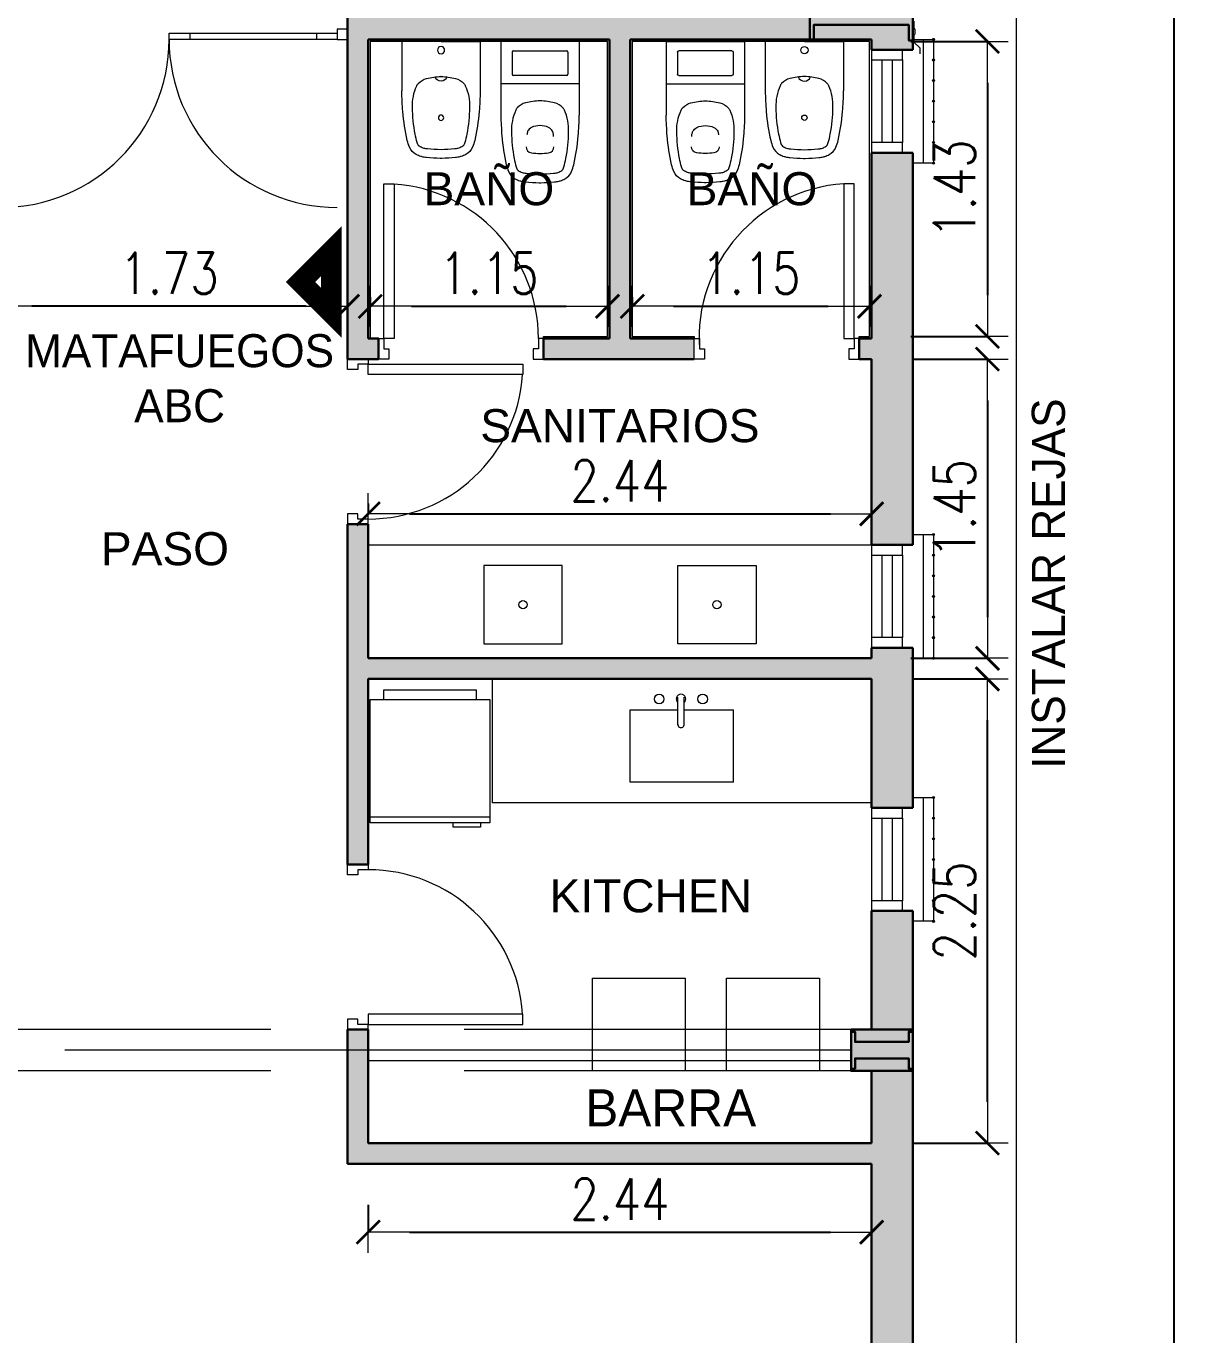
# Model space of a CAD drawing. Header units: millimetres. Extents: x 1972 to 5740, y 370 to 952.
# Drawn here: x 2722.18 to 2727.84, y 550.36 to 556.71 of the extents above; entities that cross this region are included whole.
import ezdxf

# ---------------------------------------------------------------- set-up
doc = ezdxf.new("R2010")
doc.units = ezdxf.units.MM
doc.header["$LTSCALE"] = 15
doc.linetypes.add('CENTER', pattern=[50.8, 31.75, -6.35, 6.35, -6.35])
doc.linetypes.add('DASHED2', pattern=[0.375, 0.25, -0.125])
for name, color, linetype, lineweight in [('000 ALE 00', 24, 'Continuous', 0), ('000 ALE 01', 1, 'Continuous', 9), ('000 ALE CARPINTERIAS', 32, 'Continuous', 9), ('000 ALE COTAS', 223, 'Continuous', 9), ('000 ALE HATCH MUROS', 252, 'Continuous', 0), ('000 ALE LINEA DE MODULOS', 74, 'CENTER', 0), ('000 ALE MUROS NUEVOS', 20, 'Continuous', 5), ('000 ALE TEXTO', 3, 'Continuous', 0), ('000 ALE TEXTO PLANO ARQ', 52, 'Continuous', 5), ('MUROS', 1, 'Continuous', 30), ('SOMBRAS', 95, 'Continuous', 18)]:
    doc.layers.add(name, color=color, linetype=linetype, lineweight=lineweight)
doc.layers.add('000 ALE MOB HATCH', color=8, linetype='Continuous', lineweight=0, true_color=0x808080)
doc.layers.add('000 ALE PROYECCIONES', color=253, linetype='DASHED2', lineweight=9, true_color=0xa8a8a8)
doc.styles.add('NGPTitulos100', font='arial.ttf', dxfattribs={"height": 0.5})
doc.styles.add('RR', font='ROMANS.shx', dxfattribs={"width": 0.8})
doc.dimstyles.new('ALE cota100', dxfattribs={"dimscale": 2, "dimtxt": 0.1, "dimasz": 0.1, "dimexe": 0, "dimexo": 0.1, "dimgap": 0.03, "dimtad": 1, "dimzin": 1, "dimdsep": 46, "dimtxsty": 'RR', "dimblk1": 'COTA_N', "dimblk2": 'COTA_N', "dimsah": 1, "dimcen": 0.09, "dimclrd": 256, "dimclre": 256, "dimclrt": 256, "dimadec": 0, "dimazin": 0, "dimtfac": 1, "dimtix": 1, "dimtmove": 0, "dimatfit": 3, "dimldrblk": 'COTA_N', "dimfxl": 1, "dimtolj": 1, "dimtzin": 0, "dimarcsym": 0})

# ---------------------------------------------------------------- blocks, each defined once
blk = doc.blocks.new('milp')
for p, q in [((-0.19, 0), (-0.19, -0.3581)), ((0.19, 0), (-0.19, 0)), ((0.19, 0), (0.19, -0.3581)), ((-0.135, -0.0523), (-0.135, -0.1585)), ((-0.1281, -0.0454), (0.1281, -0.0454)), ((0.135, -0.0523), (0.135, -0.1585)), ((0.1281, -0.1654), (-0.1281, -0.1654)), ((0.19, -0.205), (-0.19, -0.205)), ((-0.0001, -0.2881), (0.0001, -0.2881)), ((-0.0038, -0.685), (0.0039, -0.685))]:
    blk.add_line(p, q)
for centre, radius, start, end in [((-0.0158, 0.2091), 0.8523, 275.53148, 275.53148), ((0.0158, 0.2091), 0.8523, 264.46852, 264.46852), ((-0.1281, -0.0523), 0.00689, 90, 180), ((0.1281, -0.0523), 0.00689, 0, 90), ((-0.1281, -0.1585), 0.00689, 180, 270), ((0.1281, -0.1585), 0.00689, 270, 0), ((-0.0067, -0.5975), 0.3095, 88.7679, 88.7679), ((-0.0473, -0.3825), 0.0878, 105.16166, 136.12054), ((0.0067, -0.5975), 0.3095, 91.24919, 104.38522), ((-0.0067, -0.5975), 0.3095, 75.61478, 88.74869), ((0.0473, -0.3825), 0.0878, 43.87946, 74.83834), ((1.8278, -0.3132), 2.0183, 181.27513, 184.11429), ((0.0924, -0.4281), 0.2307, 155.65011, 182.46919), ((-0.0616, -0.3578), 0.0614, 150.81403, 156.1885), ((-0.087, -0.3436), 0.0322, 137.04608, 150.88647), ((0.087, -0.3436), 0.0322, 29.11353, 42.95392), ((0.0616, -0.3578), 0.0614, 23.8115, 29.18597), ((-0.0924, -0.4281), 0.2307, 357.53081, 24.34989), ((-1.8278, -0.3132), 2.0183, 355.88571, 358.72487), ((0.5191, -0.4381), 0.6571, 180, 191.35087), ((-0.0019, -0.4555), 0.0616, 160.94675, 177.34152), ((-0.0209, -0.4566), 0.0446, 116.98021, 151.6052), ((0, -0.5082), 0.1001, 90, 114.26178), ((0, -0.5082), 0.1001, 65.73822, 90), ((0.0209, -0.4566), 0.0446, 28.3948, 63.01979), ((0.0195, -0.4573), 0.0461, 8.8018, 28.26257), ((-0.5191, -0.4381), 0.6571, 348.64913, 0), ((0.9099, -0.3584), 1.0997, 185.19378, 192.56356), ((-0.0291, -0.461), 0.0948, 359.7388, 6.51956), ((-0.9099, -0.3584), 1.0997, 347.43644, 354.80622), ((0.4327, -0.4568), 0.5688, 191.21633, 195.46098), ((-0.0375, -0.5104), 0.03, 180, 261.92569), ((0, -0.2461), 0.297, 261.92568, 270), ((0, -0.2461), 0.297, 270, 278.07432), ((0.0375, -0.5104), 0.03, 278.07431, 0), ((-0.4327, -0.4568), 0.5688, 344.53902, 348.78367), ((0.0851, -0.5338), 0.2567, 194.3946, 202.27379), ((-0.0885, -0.6047), 0.0692, 202.48396, 242.94632), ((-0.0503, -0.5912), 0.0674, 194.81834, 203.00076), ((-0.0841, -0.6024), 0.032, 208.1129, 215.54661), ((-0.0885, -0.6047), 0.0272, 217.0799, 242.94632), ((-0.0551, -0.5427), 0.0975, 242.00049, 253.77432), ((0.0551, -0.5427), 0.0975, 286.22568, 297.99951), ((0.0885, -0.6047), 0.0272, 297.05368, 322.9201), ((0.0841, -0.6024), 0.032, 324.45339, 331.8871), ((0.0503, -0.5912), 0.0674, 336.99924, 345.18166), ((0.0885, -0.6047), 0.0692, 297.05368, 337.51604), ((-0.0851, -0.5338), 0.2567, 337.72621, 345.6054), ((-0.0582, -0.5524), 0.1295, 241.53491, 251.93107), ((-0.0684, -0.577), 0.103, 253.04832, 256.78122), ((-0.0439, -0.4681), 0.2146, 257.08087, 262.91769), ((-0.0439, -0.4681), 0.1726, 257.15377, 262.737), ((0.0158, 0.2091), 0.8943, 264.46852, 268.74509), ((0.0158, 0.2091), 0.8523, 264.50836, 268.93722), ((-0.0158, 0.2091), 0.8523, 271.06278, 275.49164), ((-0.0158, 0.2091), 0.8943, 271.26563, 275.53148), ((0.0439, -0.4681), 0.1726, 277.263, 282.84623), ((0.0439, -0.4681), 0.2146, 277.08231, 282.91913), ((0.0684, -0.577), 0.103, 283.21878, 286.95168), ((0.0582, -0.5524), 0.1295, 288.06893, 298.46509)]:
    blk.add_arc(centre, radius, start, end)
blk = doc.blocks.new('mbp')
for p, q in [((-0.19, 0), (-0.19, -0.24)), ((0, 0), (-0.19, 0)), ((0, 0), (0.19, 0)), ((0.19, 0), (0.19, -0.24)), ((-0.0001, -0.17), (0.0001, -0.17)), ((-0.0038, -0.5669), (0.0039, -0.5669))]:
    blk.add_line(p, q)
for centre, radius in [((0, -0.0425), 0.0175), ((0, -0.37), 0.013)]:
    blk.add_circle(centre, radius)
for centre, radius, start, end in [((-0.0158, 0.3271), 0.8523, 275.53148, 275.53148), ((0.0158, 0.3271), 0.8523, 264.46852, 264.46852), ((-0.0067, -0.4795), 0.3095, 88.7679, 88.7679), ((-0.0473, -0.2644), 0.0878, 105.16166, 136.12054), ((0.0067, -0.4795), 0.3095, 91.24919, 104.38522), ((0, -0.16), 0.0325, 201.89267, 338.10733), ((-0.0067, -0.4795), 0.3095, 75.61478, 88.74869), ((0.0473, -0.2644), 0.0878, 43.87946, 74.83834), ((1.8278, -0.1951), 2.0183, 181.27513, 184.11429), ((0.0924, -0.3101), 0.2307, 155.65011, 182.46919), ((-0.0616, -0.2397), 0.0614, 150.81403, 156.1885), ((-0.087, -0.2255), 0.0322, 137.04608, 150.88647), ((0.087, -0.2255), 0.0322, 29.11353, 42.95392), ((0.0616, -0.2397), 0.0614, 23.8115, 29.18597), ((-0.0924, -0.3101), 0.2307, 357.53081, 24.34989), ((-1.8278, -0.1951), 2.0183, 355.88571, 358.72487), ((0.0582, -0.4344), 0.1295, 279.56099, 279.56099), ((0.9099, -0.2403), 1.0997, 185.19378, 192.56356), ((0.5191, -0.32), 0.6571, 180, 191.35087), ((-0.5191, -0.32), 0.6571, 348.64913, 0), ((-0.9099, -0.2403), 1.0997, 347.43644, 354.80622), ((0.0851, -0.4157), 0.2567, 194.3946, 202.27379), ((0.4327, -0.3387), 0.5688, 191.21633, 195.46098), ((-0.0503, -0.4731), 0.0674, 194.81834, 203.00076), ((-0.0841, -0.4843), 0.032, 208.1129, 215.54661), ((-0.0885, -0.4866), 0.0272, 217.0799, 242.94632), ((0.0885, -0.4866), 0.0272, 297.05368, 322.9201), ((0.0841, -0.4843), 0.032, 324.45339, 331.8871), ((0.0503, -0.4731), 0.0674, 336.99924, 345.18166), ((-0.4327, -0.3387), 0.5688, 344.53902, 348.78367), ((-0.0851, -0.4157), 0.2567, 337.72621, 345.6054), ((-0.0885, -0.4866), 0.0692, 202.48396, 242.94632), ((-0.0582, -0.4344), 0.1295, 241.53491, 251.93107), ((-0.0551, -0.4247), 0.0975, 242.00049, 253.77432), ((-0.0684, -0.4589), 0.103, 253.04832, 256.78122), ((-0.0439, -0.35), 0.2146, 257.08087, 262.91769), ((-0.0439, -0.35), 0.1726, 257.15377, 262.737), ((0.0158, 0.3271), 0.8943, 264.46852, 268.74509), ((0.0158, 0.3271), 0.8523, 264.50836, 268.93722), ((-0.0158, 0.3271), 0.8523, 271.06278, 275.49164), ((-0.0158, 0.3271), 0.8943, 271.26563, 275.53148), ((0.0439, -0.35), 0.1726, 277.263, 282.84623), ((0.0439, -0.35), 0.2146, 277.08231, 282.91913), ((0.0551, -0.4247), 0.0975, 286.22568, 297.99951), ((0.0684, -0.4589), 0.103, 283.21878, 286.95168), ((0.0582, -0.4344), 0.1295, 288.06893, 298.46509), ((0.0885, -0.4866), 0.0692, 297.05368, 337.51604)]:
    blk.add_arc(centre, radius, start, end)
blk = doc.blocks.new('heladera')
for p, q in [((0.07, 0.65), (0.07, 0.7)), ((0.07, 0.7), (0.56, 0.7)), ((0.56, 0.7), (0.56, 0.65)), ((0, 0.65), (0, 0)), ((0.63, 0.65), (0, 0.65)), ((0.63, 0), (0.63, 0.65)), ((0, 0.03), (0.63, 0.03)), ((0, 0), (0.63, 0)), ((0.0493, -0.0004), (0.0493, -0.0218)), ((0.0493, -0.0218), (0.1945, -0.0218)), ((0.1945, -0.0218), (0.1945, -0.0004))]:
    blk.add_line(p, q)
blk = doc.blocks.new('COTA_N')
for p, q in [((0, 0.5), (0, -0.5)), ((-1, 0), (0, 0))]:
    blk.add_line(p, q)
at = {"const_width": 0.065}
blk.add_lwpolyline([(0.141, 0.141), (0.283, 0.283), (0, 0), (-0.141, -0.141), (-0.283, -0.283)], dxfattribs=at)
blk = doc.blocks.new('*D86')
at = {"layer": '000 ALE COTAS', "lineweight": -2, "transparency": 16777216}
for p, q in [((2723.8332, 554.3929), (2723.8332, 554.3431)), ((2726.2732, 554.3929), (2726.2732, 554.3431)), ((2724.0332, 554.3431), (2726.0732, 554.3431))]:
    blk.add_line(p, q, dxfattribs=at)
at = {"layer": 'Defpoints', "color": 0, "transparency": 16777216}
for p in [(2726.2732, 554.3431), (2723.8332, 554.1929), (2726.2732, 554.1929)]:
    blk.add_point(p, dxfattribs=at)
at = {"layer": '000 ALE COTAS', "lineweight": -2, "transparency": 16777216, "xscale": 0.2, "yscale": 0.2, "zscale": 0.2, "rotation": 180}
blk.add_blockref('COTA_N', (2723.8332, 554.3431), dxfattribs=at)
at = {"layer": '000 ALE COTAS', "lineweight": -2, "transparency": 16777216, "xscale": 0.2, "yscale": 0.2, "zscale": 0.2}
blk.add_blockref('COTA_N', (2726.2732, 554.3431), dxfattribs=at)
at = {"layer": '000 ALE COTAS', "transparency": 16777216, "insert": (2725.0532, 554.5031), "char_height": 0.2, "attachment_point": 5, "style": 'RR'}
blk.add_mtext('\\A1;2.44', dxfattribs=at)
blk = doc.blocks.new('*D87')
at = {"layer": '000 ALE COTAS', "lineweight": -2, "transparency": 16777216}
for p, q in [((2722.0032, 555.3989), (2722.0032, 555.349)), ((2723.7332, 555.3989), (2723.7332, 555.349)), ((2723.5332, 555.349), (2722.2032, 555.349))]:
    blk.add_line(p, q, dxfattribs=at)
at = {"layer": 'Defpoints', "color": 0, "transparency": 16777216}
for p in [(2722.0032, 555.349), (2722.0032, 555.1989), (2723.7332, 555.1989)]:
    blk.add_point(p, dxfattribs=at)
at = {"layer": '000 ALE COTAS', "lineweight": -2, "transparency": 16777216, "xscale": 0.2, "yscale": 0.2, "zscale": 0.2, "rotation": 180}
blk.add_blockref('COTA_N', (2722.0032, 555.349), dxfattribs=at)
at = {"layer": '000 ALE COTAS', "lineweight": -2, "transparency": 16777216, "xscale": 0.2, "yscale": 0.2, "zscale": 0.2}
blk.add_blockref('COTA_N', (2723.7332, 555.349), dxfattribs=at)
at = {"layer": '000 ALE COTAS', "transparency": 16777216, "insert": (2722.8682, 555.509), "char_height": 0.2, "attachment_point": 5, "style": 'RR'}
blk.add_mtext('\\A1;1.73', dxfattribs=at)
blk = doc.blocks.new('*D98')
at = {"layer": '000 ALE COTAS', "lineweight": -2, "transparency": 16777216}
for p, q in [((2723.8332, 550.9929), (2723.8332, 550.8612)), ((2726.2732, 550.9929), (2726.2732, 550.8612)), ((2724.0332, 550.8612), (2726.0732, 550.8612))]:
    blk.add_line(p, q, dxfattribs=at)
at = {"layer": 'Defpoints', "color": 0, "transparency": 16777216}
for p in [(2723.8332, 551.1929), (2726.2732, 551.1929), (2726.2732, 550.8612)]:
    blk.add_point(p, dxfattribs=at)
at = {"layer": '000 ALE COTAS', "lineweight": -2, "transparency": 16777216, "xscale": 0.2, "yscale": 0.2, "zscale": 0.2, "rotation": 180}
blk.add_blockref('COTA_N', (2723.8332, 550.8612), dxfattribs=at)
at = {"layer": '000 ALE COTAS', "lineweight": -2, "transparency": 16777216, "xscale": 0.2, "yscale": 0.2, "zscale": 0.2}
blk.add_blockref('COTA_N', (2726.2732, 550.8612), dxfattribs=at)
at = {"layer": '000 ALE COTAS', "transparency": 16777216, "insert": (2725.0532, 551.0212), "char_height": 0.2, "attachment_point": 5, "style": 'RR'}
blk.add_mtext('\\A1;2.44', dxfattribs=at)
blk = doc.blocks.new('*D314')
at = {"layer": '000 ALE COTAS', "lineweight": -2, "transparency": 16777216}
for p, q in [((2725.1132, 555.3929), (2725.1132, 555.349)), ((2726.2632, 555.3929), (2726.2632, 555.349)), ((2725.3132, 555.349), (2726.0632, 555.349))]:
    blk.add_line(p, q, dxfattribs=at)
at = {"layer": 'Defpoints', "color": 0, "transparency": 16777216}
for p in [(2726.2632, 555.349), (2725.1132, 555.1929), (2726.2632, 555.1929)]:
    blk.add_point(p, dxfattribs=at)
at = {"layer": '000 ALE COTAS', "lineweight": -2, "transparency": 16777216, "xscale": 0.2, "yscale": 0.2, "zscale": 0.2, "rotation": 180}
blk.add_blockref('COTA_N', (2725.1132, 555.349), dxfattribs=at)
at = {"layer": '000 ALE COTAS', "lineweight": -2, "transparency": 16777216, "xscale": 0.2, "yscale": 0.2, "zscale": 0.2}
blk.add_blockref('COTA_N', (2726.2632, 555.349), dxfattribs=at)
at = {"layer": '000 ALE COTAS', "transparency": 16777216, "insert": (2725.6882, 555.509), "char_height": 0.2, "attachment_point": 5, "style": 'RR'}
blk.add_mtext('\\A1;1.15', dxfattribs=at)
blk = doc.blocks.new('*D315')
at = {"layer": '000 ALE COTAS', "lineweight": -2, "transparency": 16777216}
for p, q in [((2723.8432, 555.3929), (2723.8432, 555.349)), ((2724.9932, 555.3929), (2724.9932, 555.349)), ((2724.0432, 555.349), (2724.7932, 555.349))]:
    blk.add_line(p, q, dxfattribs=at)
at = {"layer": 'Defpoints', "color": 0, "transparency": 16777216}
for p in [(2724.9932, 555.349), (2723.8432, 555.1929), (2724.9932, 555.1929)]:
    blk.add_point(p, dxfattribs=at)
at = {"layer": '000 ALE COTAS', "lineweight": -2, "transparency": 16777216, "xscale": 0.2, "yscale": 0.2, "zscale": 0.2, "rotation": 180}
blk.add_blockref('COTA_N', (2723.8432, 555.349), dxfattribs=at)
at = {"layer": '000 ALE COTAS', "lineweight": -2, "transparency": 16777216, "xscale": 0.2, "yscale": 0.2, "zscale": 0.2}
blk.add_blockref('COTA_N', (2724.9932, 555.349), dxfattribs=at)
at = {"layer": '000 ALE COTAS', "transparency": 16777216, "insert": (2724.4182, 555.509), "char_height": 0.2, "attachment_point": 5, "style": 'RR'}
blk.add_mtext('\\A1;1.15', dxfattribs=at)
blk = doc.blocks.new('*D316')
at = {"layer": '000 ALE COTAS', "lineweight": -2, "transparency": 16777216}
for p, q in [((2726.4632, 556.6329), (2726.8344, 556.6329)), ((2726.8344, 556.4329), (2726.8344, 555.4029)), ((2726.4632, 555.2029), (2726.8344, 555.2029))]:
    blk.add_line(p, q, dxfattribs=at)
at = {"layer": 'Defpoints', "color": 0, "transparency": 16777216}
for p in [(2726.2632, 556.6329), (2726.2632, 555.2029), (2726.8344, 555.2029)]:
    blk.add_point(p, dxfattribs=at)
at = {"layer": '000 ALE COTAS', "lineweight": -2, "transparency": 16777216, "xscale": 0.2, "yscale": 0.2, "zscale": 0.2}
for p, rotation in [((2726.8344, 556.6329), 90), ((2726.8344, 555.2029), 270)]:
    blk.add_blockref('COTA_N', p, dxfattribs=dict(at, rotation=rotation))
at = {"layer": '000 ALE COTAS', "transparency": 16777216, "insert": (2726.6744, 555.9179), "char_height": 0.2, "attachment_point": 5, "rotation": 90, "style": 'RR'}
blk.add_mtext('\\A1;1.43', dxfattribs=at)
blk = doc.blocks.new('*D317')
at = {"layer": '000 ALE COTAS', "lineweight": -2, "transparency": 16777216}
for p, q in [((2726.4732, 555.0929), (2726.8344, 555.0929)), ((2726.8344, 554.8929), (2726.8344, 553.8429)), ((2726.4632, 553.6429), (2726.8344, 553.6429))]:
    blk.add_line(p, q, dxfattribs=at)
at = {"layer": 'Defpoints', "color": 0, "transparency": 16777216}
for p in [(2726.2732, 555.0929), (2726.2632, 553.6429), (2726.8344, 553.6429)]:
    blk.add_point(p, dxfattribs=at)
at = {"layer": '000 ALE COTAS', "lineweight": -2, "transparency": 16777216, "xscale": 0.2, "yscale": 0.2, "zscale": 0.2}
for p, rotation in [((2726.8344, 555.0929), 90), ((2726.8344, 553.6429), 270)]:
    blk.add_blockref('COTA_N', p, dxfattribs=dict(at, rotation=rotation))
at = {"layer": '000 ALE COTAS', "transparency": 16777216, "insert": (2726.6744, 554.3679), "char_height": 0.2, "attachment_point": 5, "rotation": 90, "style": 'RR'}
blk.add_mtext('\\A1;1.45', dxfattribs=at)
blk = doc.blocks.new('*D318')
at = {"layer": '000 ALE COTAS', "lineweight": -2, "transparency": 16777216}
for p, q in [((2726.4732, 553.5429), (2726.8344, 553.5429)), ((2726.8344, 551.4929), (2726.8344, 553.3429)), ((2726.4732, 551.2929), (2726.8344, 551.2929))]:
    blk.add_line(p, q, dxfattribs=at)
at = {"layer": 'Defpoints', "color": 0, "transparency": 16777216}
for p in [(2726.2732, 553.5429), (2726.8344, 553.5429), (2726.2732, 551.2929)]:
    blk.add_point(p, dxfattribs=at)
at = {"layer": '000 ALE COTAS', "lineweight": -2, "transparency": 16777216, "xscale": 0.2, "yscale": 0.2, "zscale": 0.2}
for p, rotation in [((2726.8344, 553.5429), 90), ((2726.8344, 551.2929), 270)]:
    blk.add_blockref('COTA_N', p, dxfattribs=dict(at, rotation=rotation))
at = {"layer": '000 ALE COTAS', "transparency": 16777216, "insert": (2726.6744, 552.4179), "char_height": 0.2, "attachment_point": 5, "rotation": 90, "style": 'RR'}
blk.add_mtext('\\A1;2.25', dxfattribs=at)
blk = doc.blocks.new('*D325')
at = {"layer": '000 ALE COTAS', "lineweight": -2, "transparency": 16777216}
for p, q in [((2727.1732, 611.6429), (2727.7396, 611.6429)), ((2727.7396, 531.8429), (2727.7396, 611.4429)), ((2727.1732, 531.6429), (2727.7396, 531.6429))]:
    blk.add_line(p, q, dxfattribs=at)
at = {"layer": 'Defpoints', "color": 0, "transparency": 16777216}
for p in [(2726.9732, 611.6429), (2727.7396, 611.6429), (2726.9732, 531.6429)]:
    blk.add_point(p, dxfattribs=at)
at = {"layer": '000 ALE COTAS', "lineweight": -2, "transparency": 16777216, "xscale": 0.2, "yscale": 0.2, "zscale": 0.2}
for p, rotation in [((2727.7396, 611.6429), 90), ((2727.7396, 531.6429), 270)]:
    blk.add_blockref('COTA_N', p, dxfattribs=dict(at, rotation=rotation))
at = {"layer": '000 ALE COTAS', "transparency": 16777216, "insert": (2727.5796, 571.6429), "char_height": 0.2, "attachment_point": 5, "rotation": 90, "style": 'RR'}
blk.add_mtext('\\A1;80.00', dxfattribs=at)

msp = doc.modelspace()

# ---------------------------------------------------------------- hatches: boundary and pattern name
at = {"layer": '000 ALE HATCH MUROS', "transparency": 33554687}
h = msp.add_hatch(color=256, dxfattribs=at)
h.dxf.hatch_style = 1
h.paths.add_polyline_path([(2723.88324, 555.09292), (2723.73324, 555.09292), (2723.73324, 556.84292), (2725.97285, 556.84292), (2725.97285, 556.84792), (2725.99285, 556.84792), (2725.99285, 556.77792), (2726.45324, 556.77792), (2726.45324, 556.84792), (2726.47324, 556.84792), (2726.47324, 556.59292), (2726.27324, 556.59292), (2726.27324, 556.64292), (2725.10324, 556.64292), (2725.10324, 555.19292), (2725.41324, 555.19292), (2725.41324, 555.09292), (2724.68324, 555.09292), (2724.68324, 555.19292), (2725.00324, 555.19292), (2725.00324, 556.64292), (2723.83324, 556.64292), (2723.83324, 555.19292), (2723.88324, 555.19292)])
h = msp.add_hatch(color=256, dxfattribs=at)
h.dxf.hatch_style = 1
h.paths.add_polyline_path([(2726.47324, 556.09292), (2726.27324, 556.09292), (2726.27324, 555.19292), (2726.21324, 555.19292), (2726.21324, 555.09292), (2726.27324, 555.09292), (2726.27324, 554.19292), (2726.47324, 554.19292)])
h = msp.add_hatch(color=256, dxfattribs=at)
h.dxf.hatch_style = 1
h.paths.add_polyline_path([(2726.47324, 553.69292), (2726.27324, 553.69292), (2726.27324, 553.64292), (2723.83324, 553.64292), (2723.83324, 554.29292), (2723.73324, 554.29292), (2723.73324, 552.64292), (2723.83324, 552.64292), (2723.83324, 553.54292), (2726.27324, 553.54292), (2726.27324, 552.91792), (2726.47324, 552.91792)])
h = msp.add_hatch(color=256, dxfattribs=at)
h.dxf.hatch_style = 1
h.paths.add_polyline_path([(2723.73324, 551.84292), (2723.83324, 551.84292), (2723.83324, 551.29292), (2726.27324, 551.29292), (2726.27324, 551.64292), (2726.17324, 551.64292), (2726.17324, 551.84292), (2726.27324, 551.84292), (2726.27324, 552.41792), (2726.47324, 552.41792), (2726.47324, 546.67292), (2725.41324, 546.67292), (2725.41324, 546.87292), (2726.27324, 546.87292), (2726.27324, 551.19292), (2723.73324, 551.19292)])

# ---------------------------------------------------------------- linework, layer by layer
at = {"layer": '000 ALE 00'}
msp.add_lwpolyline([(2726.47824, 556.7305), (2726.47824, 556.6965), (2726.48324, 556.6915), (2726.48324, 556.6675), (2726.47824, 556.6625), (2726.47824, 556.63), (2726.50624, 556.602), (2726.50624, 556.572)], dxfattribs=at)
at = {"layer": '000 ALE 01'}
for p, q in [((2723.88324, 555.09292), (2723.88324, 555.19292)), ((2724.68324, 555.09292), (2724.68324, 555.19292)), ((2725.41324, 555.09292), (2725.41324, 555.19292)), ((2726.21324, 555.09292), (2726.21324, 555.19292)), ((2723.73324, 555.09292), (2723.83324, 555.09292)), ((2723.73324, 554.29292), (2723.83324, 554.29292)), ((2723.83324, 551.69292), (2726.17324, 551.69292))]:
    msp.add_line(p, q, dxfattribs=at)
for points in [[(2725.36977, 552.09292), (2725.36977, 551.64292), (2724.91977, 551.64292), (2724.91977, 552.09292)], [(2726.01977, 552.09292), (2726.01977, 551.64292), (2725.56977, 551.64292), (2725.56977, 552.09292)]]:
    msp.add_lwpolyline(points, close=True, dxfattribs=at)
at = {"layer": '000 ALE CARPINTERIAS'}
for p, q in [((2726.97324, 582.34292), (2726.97324, 546.17292)), ((2722.96824, 556.67292), (2722.96824, 556.64292)), ((2723.58324, 556.67292), (2723.58324, 556.64292)), ((2723.73324, 556.69292), (2723.68324, 556.69292)), ((2723.68324, 556.69292), (2723.68324, 556.64292)), ((2723.68324, 556.64292), (2723.73324, 556.64292)), ((2726.26324, 556.63292), (2725.11324, 556.63292)), ((2725.11324, 556.63292), (2725.11324, 555.20292)), ((2726.26324, 555.20292), (2726.26324, 556.63292)), ((2726.42324, 556.54292), (2726.42324, 556.59292)), ((2726.27324, 556.54292), (2726.32324, 556.54292)), ((2726.32324, 556.54292), (2726.42324, 556.54292)), ((2726.42324, 556.14292), (2726.27324, 556.14292)), ((2726.42324, 556.09292), (2726.42324, 556.14292)), ((2723.88324, 555.19292), (2723.90824, 555.19292)), ((2723.90824, 555.19292), (2723.90824, 555.14292)), ((2724.68324, 555.19292), (2724.65824, 555.19292)), ((2724.65824, 555.19292), (2724.65824, 555.14292)), ((2724.68324, 555.19292), (2724.68324, 555.20292)), ((2724.68324, 555.20292), (2724.99324, 555.20292)), ((2725.11324, 555.20292), (2725.41324, 555.20292)), ((2725.41324, 555.20292), (2725.41324, 555.19292)), ((2725.41324, 555.19292), (2725.43824, 555.19292)), ((2725.43824, 555.19292), (2725.43824, 555.14292)), ((2726.21324, 555.19292), (2726.18824, 555.19292)), ((2726.18824, 555.19292), (2726.18824, 555.14292)), ((2726.21324, 555.19292), (2726.21324, 555.20292)), ((2726.21324, 555.20292), (2726.26324, 555.20292)), ((2723.90824, 555.14292), (2723.93324, 555.14292)), ((2723.93324, 555.14292), (2723.93324, 555.09292)), ((2724.65824, 555.14292), (2724.63324, 555.14292)), ((2724.63324, 555.14292), (2724.63324, 555.09292)), ((2725.43824, 555.14292), (2725.46324, 555.14292)), ((2725.46324, 555.14292), (2725.46324, 555.09292)), ((2726.18824, 555.14292), (2726.16324, 555.14292)), ((2726.16324, 555.14292), (2726.16324, 555.09292)), ((2723.73324, 555.04292), (2723.73324, 555.09292)), ((2723.83324, 555.06792), (2723.78324, 555.06792)), ((2723.78324, 555.06792), (2723.78324, 555.04292)), ((2723.83324, 555.09292), (2723.83324, 555.06792)), ((2723.93324, 555.09292), (2723.88324, 555.09292)), ((2724.63324, 555.09292), (2724.68324, 555.09292)), ((2725.46324, 555.09292), (2725.41324, 555.09292)), ((2726.16324, 555.09292), (2726.21324, 555.09292)), ((2723.78324, 555.04292), (2723.73324, 555.04292)), ((2723.78324, 554.34292), (2723.73324, 554.34292)), ((2723.73324, 554.34292), (2723.73324, 554.29292)), ((2723.78324, 554.31792), (2723.78324, 554.34292)), ((2723.83324, 554.31792), (2723.78324, 554.31792)), ((2723.83324, 554.29292), (2723.83324, 554.31792)), ((2726.42324, 554.14292), (2726.42324, 554.19292)), ((2726.27324, 554.14292), (2726.32324, 554.14292)), ((2726.32324, 554.14292), (2726.42324, 554.14292)), ((2726.42324, 553.74292), (2726.27324, 553.74292)), ((2726.42324, 553.69292), (2726.42324, 553.74292)), ((2724.43324, 553.54292), (2724.43324, 552.94292)), ((2725.3341, 553.32036), (2725.3341, 553.4548)), ((2725.3641, 553.31998), (2725.3641, 553.4548)), ((2725.10324, 553.04292), (2725.10324, 553.39292)), ((2725.10324, 553.39292), (2725.3341, 553.39292)), ((2725.3641, 553.39292), (2725.60324, 553.39292)), ((2725.60324, 553.04292), (2725.60324, 553.39292)), ((2725.60324, 553.04292), (2725.10324, 553.04292)), ((2726.27324, 552.94292), (2724.43324, 552.94292)), ((2726.42324, 552.86792), (2726.42324, 552.91792)), ((2726.27324, 552.86792), (2726.32324, 552.86792)), ((2726.32324, 552.86792), (2726.42324, 552.86792)), ((2723.73324, 552.59292), (2723.73324, 552.64292)), ((2723.83324, 552.64292), (2723.83324, 552.61792)), ((2723.78324, 552.59292), (2723.73324, 552.59292)), ((2723.83324, 552.61792), (2723.78324, 552.61792)), ((2723.78324, 552.61792), (2723.78324, 552.59292)), ((2726.42324, 552.46792), (2726.27324, 552.46792)), ((2726.42324, 552.41792), (2726.42324, 552.46792)), ((2723.78324, 551.89292), (2723.73324, 551.89292)), ((2723.73324, 551.89292), (2723.73324, 551.84292)), ((2723.78324, 551.86792), (2723.78324, 551.89292)), ((2723.83324, 551.86792), (2723.78324, 551.86792)), ((2723.83324, 551.84292), (2723.83324, 551.86792))]:
    msp.add_line(p, q, dxfattribs=at)
for points in [[(2722.86824, 556.67292), (2723.68324, 556.67292), (2723.68324, 556.64292), (2722.86824, 556.64292), (2722.86824, 556.67292)], [(2726.47324, 556.59292), (2726.47324, 556.64292), (2726.52324, 556.64292), (2726.52324, 556.04292), (2726.47324, 556.04292), (2726.47324, 556.09292)], [(2724.99324, 555.20292), (2724.99324, 556.63292), (2723.84324, 556.63292), (2723.84324, 555.19292)], [(2726.27324, 556.59292), (2726.27324, 556.14292)], [(2726.32324, 556.54292), (2726.32324, 556.14292)], [(2726.37324, 556.54292), (2726.37324, 556.14292)], [(2726.42324, 556.54292), (2726.42324, 556.14292)], [(2726.27324, 556.14292), (2726.27324, 556.09292)], [(2723.90824, 555.19292), (2723.90824, 555.94292), (2723.95824, 555.94292), (2723.95824, 555.19292), (2723.90824, 555.19292)], [(2726.18824, 555.19292), (2726.18824, 555.94292), (2726.13824, 555.94292), (2726.13824, 555.19292), (2726.18824, 555.19292)], [(2723.83324, 555.06792), (2724.58324, 555.06792), (2724.58324, 555.01792), (2723.83324, 555.01792), (2723.83324, 555.06792)], [(2726.47324, 554.19292), (2726.47324, 554.24292), (2726.52324, 554.24292), (2726.52324, 553.64292), (2726.47324, 553.64292), (2726.47324, 553.69292)], [(2723.83324, 554.19292), (2726.27324, 554.19292)], [(2726.27324, 554.19292), (2726.27324, 553.74292)], [(2726.32324, 554.14292), (2726.32324, 553.74292)], [(2726.37324, 554.14292), (2726.37324, 553.74292)], [(2726.42324, 554.14292), (2726.42324, 553.74292)], [(2726.27324, 553.74292), (2726.27324, 553.69292)], [(2726.47324, 552.91792), (2726.47324, 552.96792), (2726.52324, 552.96792), (2726.52324, 552.36792), (2726.47324, 552.36792), (2726.47324, 552.41792)], [(2726.27324, 552.91792), (2726.27324, 552.46792)], [(2726.32324, 552.86792), (2726.32324, 552.46792)], [(2726.37324, 552.86792), (2726.37324, 552.46792)], [(2726.42324, 552.86792), (2726.42324, 552.46792)], [(2726.27324, 552.46792), (2726.27324, 552.41792)], [(2723.83324, 551.86792), (2724.58324, 551.86792), (2724.58324, 551.91792), (2723.83324, 551.91792), (2723.83324, 551.86792)]]:
    msp.add_lwpolyline(points, dxfattribs=at)
for points in [[(2724.77324, 554.09292), (2724.39324, 554.09292), (2724.39324, 553.71292), (2724.77324, 553.71292)], [(2725.33324, 554.09292), (2725.71324, 554.09292), (2725.71324, 553.71292), (2725.33324, 553.71292)]]:
    msp.add_lwpolyline(points, close=True, dxfattribs=at)
for centre, radius in [((2724.58324, 553.90292), 0.02), ((2725.52324, 553.90292), 0.02), ((2725.2434, 553.44542), 0.02313), ((2725.45426, 553.44542), 0.02313)]:
    msp.add_circle(centre, radius, dxfattribs=at)
for centre, radius, start, end in [((2722.05324, 556.64292), 0.815, 270, 0), ((2723.68324, 556.64292), 0.815, 180, 270), ((2723.90824, 555.19292), 0.75, 360, 86.177446), ((2726.18824, 555.19292), 0.75166, 93.814075, 183.814075), ((2723.83324, 555.06792), 0.75, 270, 356.177446), ((2725.3491, 553.44542), 0.02313, 310.423777, 229.576223), ((2725.34912, 553.32219), 0.01514, 173.069773, 8.389761), ((2723.83324, 551.86792), 0.75, 3.822554, 90)]:
    msp.add_arc(centre, radius, start, end, dxfattribs=at)
at = {"layer": '000 ALE LINEA DE MODULOS', "ltscale": 0.008}
msp.add_line((2726.97324, 611.64292), (2726.97324, 531.64292), dxfattribs=at)
msp.add_lwpolyline([(2726.17324, 551.74292), (2719.17324, 551.74292)], dxfattribs=at)
at = {"layer": '000 ALE MOB HATCH', "color": 1, "true_color": 0xfe0101, "const_width": 0.1}
msp.add_lwpolyline([(2723.65503, 555.31701), (2723.65503, 555.61701), (2723.50503, 555.46701)], close=True, dxfattribs=at)
at = {"layer": '000 ALE MUROS NUEVOS'}
for p, q in [((2726.47324, 556.64292), (2726.57324, 556.64292)), ((2726.57324, 556.64292), (2726.57324, 556.04292)), ((2726.57324, 556.04292), (2726.4672, 556.04292)), ((2726.47324, 554.24292), (2726.57324, 554.24292)), ((2726.57324, 554.24292), (2726.57324, 553.64292)), ((2726.57324, 553.64292), (2726.4672, 553.64292)), ((2726.47324, 552.96792), (2726.57324, 552.96792)), ((2726.57324, 552.96792), (2726.57324, 552.36792)), ((2726.57324, 552.36792), (2726.4672, 552.36792))]:
    msp.add_line(p, q, dxfattribs=at)
for centre in [(2726.57324, 556.64292), (2726.57324, 556.54292), (2726.57324, 556.44292), (2726.57324, 556.34292), (2726.57324, 556.24292), (2726.57324, 556.14292), (2726.57324, 556.04292), (2726.57324, 554.24292), (2726.57324, 554.14292), (2726.57324, 554.04292), (2726.57324, 553.94292), (2726.57324, 553.84292), (2726.57324, 553.74292), (2726.57324, 553.64292), (2726.57324, 552.96792), (2726.57324, 552.86792), (2726.57324, 552.76792), (2726.57324, 552.66792), (2726.57324, 552.56792), (2726.57324, 552.46792), (2726.57324, 552.36792)]:
    msp.add_circle(centre, 0.005, dxfattribs=at)
at = {"layer": '000 ALE PROYECCIONES', "ltscale": 0.5}
for points in [[(2726.17324, 551.84292), (2719.17324, 551.84292)], [(2726.17324, 551.64292), (2719.17324, 551.64292)]]:
    msp.add_lwpolyline(points, dxfattribs=at)
at = {"layer": 'MUROS', "linetype": 'Continuous', "ltscale": 0.001}
for p, q in [((2725.00324, 556.64292), (2723.83324, 556.64292)), ((2725.00324, 556.64292), (2725.00324, 555.19292)), ((2726.27324, 556.64292), (2725.10324, 556.64292)), ((2726.47324, 556.64292), (2726.47324, 556.59292)), ((2726.47324, 556.09292), (2726.47324, 554.19292)), ((2725.00324, 555.19292), (2724.68324, 555.19292)), ((2724.68324, 555.19292), (2724.68324, 555.09292)), ((2725.41324, 555.19292), (2725.10324, 555.19292)), ((2726.27324, 555.19292), (2726.21324, 555.19292)), ((2726.21324, 555.19292), (2726.21324, 555.09292)), ((2724.68324, 555.09292), (2725.41324, 555.09292)), ((2726.21324, 555.09292), (2726.27324, 555.09292)), ((2726.47324, 553.64292), (2726.47324, 553.69292)), ((2726.47324, 553.69292), (2726.47324, 552.91792)), ((2726.27324, 553.64292), (2723.83324, 553.64292)), ((2723.73324, 552.64292), (2723.83324, 552.64292)), ((2726.47324, 552.41792), (2726.47324, 546.67292)), ((2726.47324, 552.36792), (2726.47324, 552.41792)), ((2723.73324, 551.84292), (2723.73324, 551.19292)), ((2723.73324, 551.84292), (2723.83324, 551.84292)), ((2723.73324, 551.19292), (2726.27324, 551.19292))]:
    msp.add_line(p, q, dxfattribs=at)
at = {"layer": 'MUROS'}
for p, q in [((2723.83324, 554.29292), (2723.73324, 554.29292)), ((2723.83324, 553.64292), (2723.83324, 554.29292)), ((2726.27324, 551.29292), (2726.27324, 551.64292)), ((2726.27324, 551.19292), (2726.27324, 546.87292))]:
    msp.add_line(p, q, dxfattribs=at)
at = {"layer": 'MUROS', "linetype": 'Continuous', "ltscale": 0.001}
for points in [[(2725.97285, 556.84292), (2723.73324, 556.84292), (2723.73324, 555.09292), (2723.88324, 555.09292)], [(2723.83324, 556.64292), (2723.83324, 555.19292)], [(2725.10324, 556.64292), (2725.10324, 555.19292)], [(2726.27324, 556.64292), (2726.27324, 556.59292)], [(2726.47324, 556.59292), (2726.27324, 556.59292)], [(2726.27324, 556.09292), (2726.27324, 555.19292)], [(2726.47324, 556.09292), (2726.27324, 556.09292)], [(2723.83324, 555.19292), (2723.88324, 555.19292), (2723.88324, 555.09292), (2723.83324, 555.09292)], [(2726.27324, 555.09292), (2726.27324, 554.19292)], [(2723.73324, 554.29292), (2723.73324, 552.64333)], [(2723.83324, 554.29292), (2723.73324, 554.29292)], [(2726.47324, 554.19292), (2726.27324, 554.19292)], [(2726.27324, 553.64292), (2726.27324, 553.69292)], [(2726.47324, 553.69292), (2726.27324, 553.69292)], [(2726.27324, 553.54292), (2723.83324, 553.54292), (2723.83324, 552.64333)], [(2726.27324, 553.54292), (2726.27324, 552.91792)], [(2726.47324, 552.91792), (2726.27324, 552.91792)], [(2726.27324, 551.84292), (2726.27324, 552.41792)], [(2726.47324, 552.41792), (2726.27324, 552.41792)], [(2723.83324, 551.84292), (2723.83324, 551.29292), (2726.27324, 551.29292)]]:
    msp.add_lwpolyline(points, dxfattribs=at)
for points in [[(2726.47324, 556.63792), (2726.47324, 556.84792), (2726.45324, 556.84792), (2726.45324, 556.77792), (2725.99285, 556.77792), (2725.99285, 556.84792), (2725.97285, 556.84792), (2725.97285, 556.63792), (2725.99285, 556.63792), (2725.99285, 556.71292), (2726.45324, 556.71292), (2726.45324, 556.63792), (2726.47324, 556.63792)], [(2726.17324, 551.84292), (2726.47324, 551.84292), (2726.47324, 551.64292), (2726.17324, 551.64292)], [(2726.17324, 551.83292), (2726.17324, 551.65292), (2726.19324, 551.65292), (2726.19324, 551.70292), (2726.45324, 551.70292), (2726.45324, 551.65292), (2726.47324, 551.65292), (2726.47324, 551.83292), (2726.45324, 551.83292), (2726.45324, 551.78292), (2726.19324, 551.78292), (2726.19324, 551.83292), (2726.17324, 551.83292)]]:
    msp.add_lwpolyline(points, close=True, dxfattribs=at)

# ---------------------------------------------------------------- block references
at = {"layer": '000 ALE CARPINTERIAS', "xscale": -1}
for name, p in [('mbp', (2724.18609, 556.63292)), ('milp', (2725.46739, 556.63292))]:
    msp.add_blockref(name, p, dxfattribs=at)
at = {"layer": '000 ALE CARPINTERIAS'}
for name, p in [('mbp', (2725.94739, 556.63292)), ('milp', (2724.66609, 556.63292))]:
    msp.add_blockref(name, p, dxfattribs=at)
at = {"layer": '000 ALE CARPINTERIAS', "xscale": -0.9206349206347156, "yscale": 0.9206349206347156, "zscale": 0.9206349206347156}
msp.add_blockref('heladera', (2724.42324, 552.84451), dxfattribs=at)

# ---------------------------------------------------------------- texts
at = {"layer": '000 ALE TEXTO', "char_height": 0.16, "attachment_point": 5, "style": 'NGPTitulos100'}
for s, insert, width in [('BAÑO', (2724.41824, 555.91792), 1.15), ('BAÑO', (2725.69324, 555.91792), 1.16), ('SANITARIOS', (2725.05324, 554.76928), 2.44), ('PASO', (2722.84824, 554.17292), 1.69), ('KITCHEN', (2725.20259, 552.49026), 5.913436)]:
    msp.add_mtext(s, dxfattribs=dict(at, insert=insert, width=width))
at = {"layer": '000 ALE TEXTO', "insert": (2722.91905, 554.99928), "char_height": 0.16, "attachment_point": 5}
msp.add_mtext_dynamic_manual_height_columns('MATAFUEGOS ABC', width=1.3415665, gutter_width=12.5, heights=[3.06351], dxfattribs=at)
at = {"layer": '000 ALE TEXTO PLANO ARQ', "insert": (2727.04961, 553.10711), "char_height": 0.16, "width": 2.2418223, "attachment_point": 1, "rotation": 90}
msp.add_mtext('INSTALAR REJAS', dxfattribs=at)
at = {"layer": 'SOMBRAS', "linetype": 'Continuous', "ltscale": 0.001, "insert": (2724.88469, 551.55349), "char_height": 0.18, "width": 0.7780014, "attachment_point": 1}
msp.add_mtext('BARRA', dxfattribs=at)

# ---------------------------------------------------------------- dimensions: what is measured, and where the dimension line sits
at = {"layer": '000 ALE COTAS'}
for base, p1, p2, picture, middle in [((2727.73957, 611.64292), (2726.97324, 531.64292), (2726.97324, 611.64292), '*D325', (2727.57957, 571.64292)), ((2726.8344, 555.20292), (2726.26324, 556.63292), (2726.26324, 555.20292), '*D316', (2726.6744, 555.91792)), ((2726.8344, 553.64292), (2726.27324, 555.09292), (2726.26324, 553.64292), '*D317', (2726.6744, 554.36792)), ((2726.8344, 553.54292), (2726.27324, 551.29292), (2726.27324, 553.54292), '*D318', (2726.6744, 552.41792))]:
    dim = msp.add_linear_dim(base=base, p1=p1, p2=p2, angle=90, dimstyle='ALE cota100', dxfattribs=at)
    dim.commit()
    dim.dimension.update_dxf_attribs({"geometry": picture, "text_midpoint": middle})
for p1, p2, distance, picture, middle in [((2723.73324, 555.19886), (2722.00324, 555.19886), -0.15018, '*D87', (2722.86824, 555.50903)), ((2723.83324, 554.19292), (2726.27324, 554.19292), 0.15018, '*D86', (2725.05324, 554.5031)), ((2723.83324, 551.19292), (2726.27324, 551.19292), -0.33177, '*D98', (2725.05324, 551.02115))]:
    dim = msp.add_aligned_dim(p1=p1, p2=p2, distance=distance, dimstyle='ALE cota100', dxfattribs=at)
    dim.commit()
    dim.dimension.update_dxf_attribs({"geometry": picture, "text_midpoint": middle})
for base, p1, p2, picture, middle in [((2724.99324, 555.34903), (2723.84324, 555.19292), (2724.99324, 555.19292), '*D315', (2724.41824, 555.50903)), ((2726.26324, 555.34903), (2725.11324, 555.19292), (2726.26324, 555.19292), '*D314', (2725.68824, 555.50903))]:
    dim = msp.add_linear_dim(base=base, p1=p1, p2=p2, dimstyle='ALE cota100', dxfattribs=at)
    dim.commit()
    dim.dimension.update_dxf_attribs({"geometry": picture, "text_midpoint": middle})

doc.saveas('drawing.dxf')
